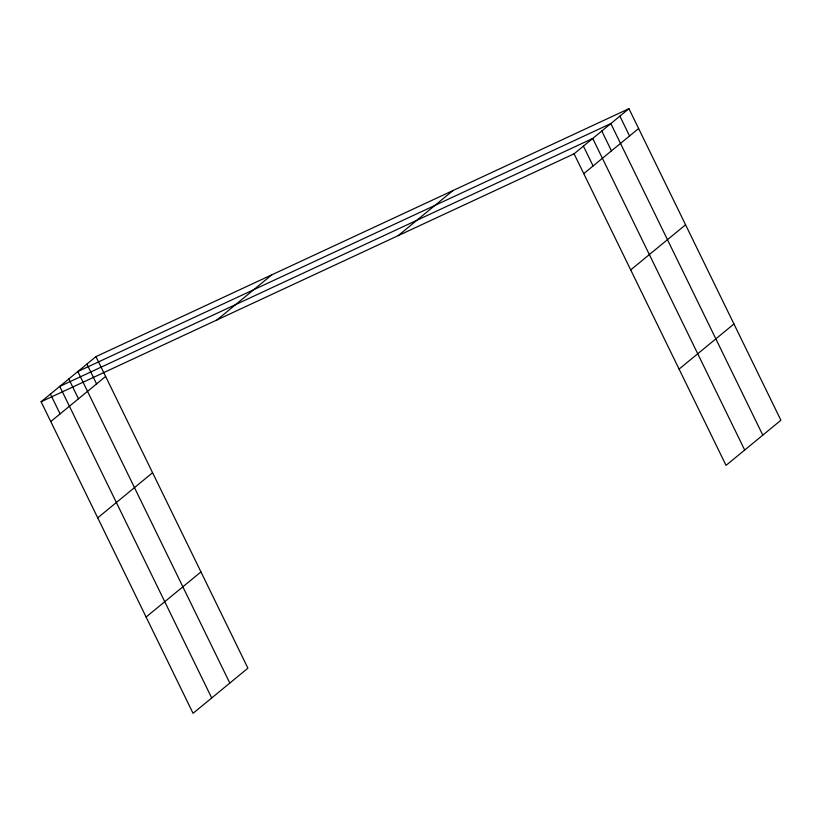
<?xml version="1.0" encoding="UTF-8"?>
<svg xmlns="http://www.w3.org/2000/svg" width="822" height="822" viewBox="0 0 822 822"><rect width="100%" height="100%" fill="white"/><g stroke="black" fill="none" stroke-linecap="round" stroke-linejoin="round"><path stroke-width="1.23" d="M95.958 356.625L247.915 668.183L193.057 713.311L41.1 401.753L95.958 356.625L628.943 108.689L780.9 420.248L726.042 465.375L574.085 153.817L628.943 108.689M50.769 421.573L105.627 376.455M216.987 319.933L271.846 274.805M398.197 235.637L453.056 190.509M97.726 517.85L152.584 472.722M583.754 173.637L638.612 128.509M146.1 617.034L200.958 571.917M630.71 269.914L685.569 224.786M679.085 369.099L733.943 323.981M41.1 401.753L574.085 153.817M619.891 116.138L629.56 135.959M762.795 435.136L610.838 123.577L77.854 371.523L229.811 683.072M601.786 131.027L611.455 150.847M744.691 450.035L592.734 138.476L59.749 386.412L211.706 697.97M583.414 146.141L593.083 165.962M86.906 364.074L96.575 383.895M68.801 378.963L78.47 398.783M50.43 394.077L60.098 413.908"/></g></svg>
